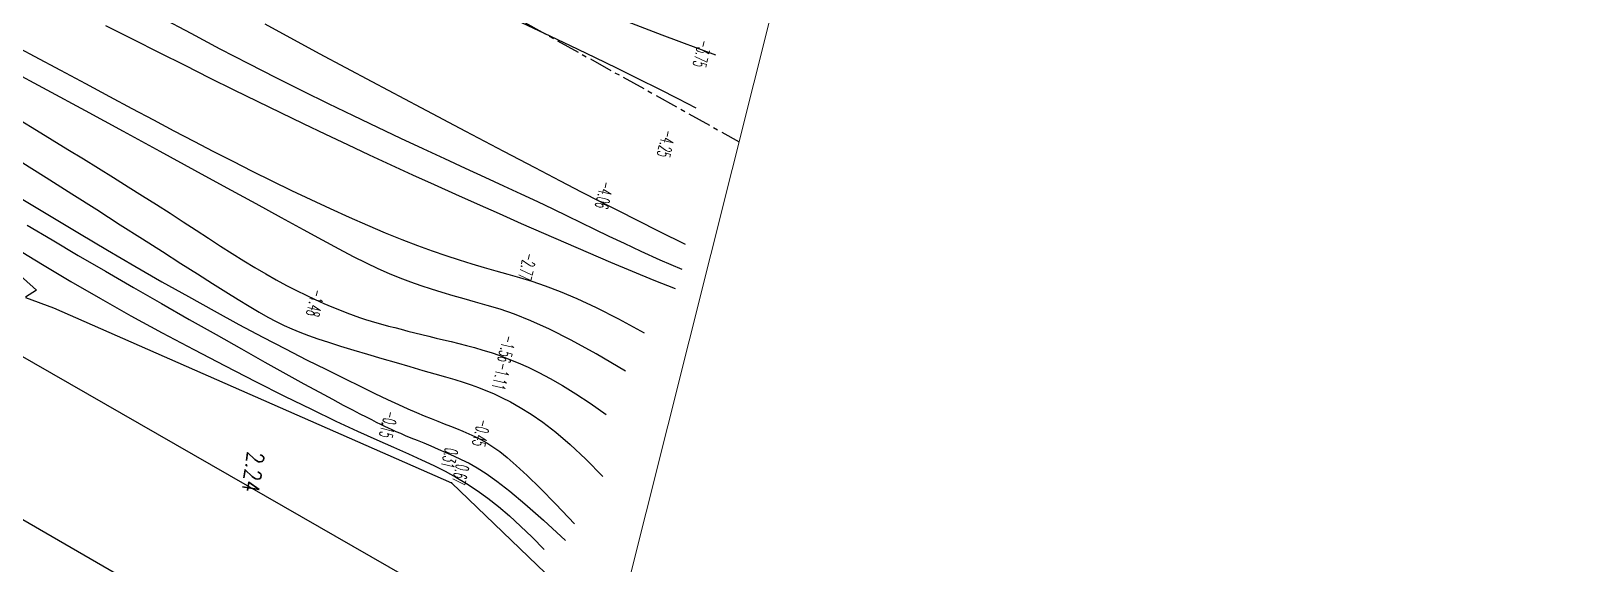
# Model space of a CAD drawing. Header units: metres. Extents: x 583412 to 583840, y 1186334 to 1187497.
# Drawn here: x 583674.3 to 583757.3, y 1186823.5 to 1186851.8 of the extents above; entities that cross this region are included whole.
import ezdxf
from ezdxf.enums import TextEntityAlignment as Align

# ---------------------------------------------------------------- set-up
doc = ezdxf.new("R2010")
doc.units = ezdxf.units.M
doc.header["$MEASUREMENT"] = 0
doc.linetypes.add('CENTER', pattern=[2, 1.25, -0.25, 0.25, -0.25])
doc.layers.get('Defpoints').update_dxf_attribs({"color": 9, "lineweight": 0})
for name, color, linetype in [('$For$Printing$', 7, 'Continuous'), ('1111DONG MUC', 2, 'Continuous'), ('Docao', 22, 'Continuous'), ('KS.leduongnhua', 4, 'Continuous'), ('KS_muong ao', 4, 'TALUYPHAI-KHKS'), ('nhip cau', 180, 'Continuous'), ('Timluong', 1, 'CENTER')]:
    doc.layers.add(name, color=color, linetype=linetype)
doc.styles.add('ChuSo', font='vnsimple.shx')
doc.linetypes.add('TALUYPHAI-KHKS', pattern='A,5,[130,ltypeshp,S=5,R=0,X=0,Y=-5],10,[130,ltypeshp,S=5,R=0,X=0,Y=-5],10,[130,ltypeshp,S=10,R=0,X=0,Y=-10],5', length=30)
doc.linetypes.add('TALUYTRAI-KHKS', pattern='A,5,[130,ltypeshp,S=5,R=0,X=0,Y=5],10,[130,ltypeshp,S=5,R=0,X=0,Y=5],10,[130,ltypeshp,S=10,R=0,X=0,Y=10],5', length=30)

msp = doc.modelspace()

# ---------------------------------------------------------------- linework, layer by layer
at = {"layer": '$For$Printing$', "color": 252}
for p, q in [((583682.77, 1186851.677), (583681.166, 1186852.541)), ((583705.281, 1186852.59), (583707.832, 1186851.612)), ((583684.327, 1186850.854), (583682.77, 1186851.677)), ((583707.832, 1186851.612), (583710.678, 1186850.539)), ((583672.969, 1186851.25), (583674.416, 1186850.48)), ((583685.838, 1186850.071), (583684.327, 1186850.854)), ((583674.416, 1186850.48), (583675.82, 1186849.731)), ((583687.302, 1186849.325), (583685.838, 1186850.071)), ((583675.82, 1186849.731), (583677.162, 1186849.014)), ((583688.721, 1186848.615), (583687.302, 1186849.325)), ((583677.162, 1186849.014), (583678.428, 1186848.336)), ((583678.428, 1186848.336), (583679.625, 1186847.695)), ((583690.094, 1186847.94), (583688.721, 1186848.615)), ((583679.625, 1186847.695), (583680.765, 1186847.087)), ((583691.421, 1186847.296), (583690.094, 1186847.94)), ((583673.681, 1186847.063), (583674.542, 1186846.539)), ((583674.542, 1186846.539), (583675.384, 1186846.024)), ((583680.765, 1186847.087), (583681.86, 1186846.506)), ((583692.703, 1186846.683), (583691.421, 1186847.296)), ((583693.94, 1186846.099), (583692.703, 1186846.683)), ((583675.384, 1186846.024), (583676.217, 1186845.514)), ((583681.86, 1186846.506), (583682.921, 1186845.948)), ((583682.921, 1186845.948), (583683.96, 1186845.407)), ((583695.132, 1186845.541), (583693.94, 1186846.099)), ((583676.217, 1186845.514), (583677.038, 1186845.009)), ((583677.038, 1186845.009), (583677.848, 1186844.509)), ((583683.96, 1186845.407), (583684.989, 1186844.879)), ((583684.989, 1186844.879), (583686.02, 1186844.358)), ((583696.276, 1186845.009), (583695.132, 1186845.541)), ((583697.372, 1186844.503), (583696.276, 1186845.009)), ((583677.848, 1186844.509), (583678.643, 1186844.016)), ((583686.02, 1186844.358), (583687.062, 1186843.842)), ((583698.417, 1186844.022), (583697.372, 1186844.503)), ((583678.643, 1186844.016), (583679.423, 1186843.529)), ((583679.423, 1186843.529), (583680.186, 1186843.05)), ((583687.062, 1186843.842), (583688.108, 1186843.334)), ((583688.108, 1186843.334), (583689.15, 1186842.838)), ((583699.409, 1186843.564), (583698.417, 1186844.022)), ((583700.345, 1186843.131), (583699.409, 1186843.564)), ((583673.82, 1186842.844), (583675.331, 1186841.934)), ((583680.186, 1186843.05), (583680.931, 1186842.579)), ((583680.931, 1186842.579), (583681.654, 1186842.115)), ((583689.15, 1186842.838), (583690.179, 1186842.36)), ((583701.224, 1186842.72), (583700.345, 1186843.131)), ((583702.043, 1186842.331), (583701.224, 1186842.72)), ((583675.331, 1186841.934), (583676.832, 1186841.037)), ((583681.654, 1186842.115), (583682.357, 1186841.661)), ((583682.357, 1186841.661), (583683.038, 1186841.218)), ((583690.179, 1186842.36), (583691.186, 1186841.903)), ((583691.186, 1186841.903), (583692.162, 1186841.474)), ((583702.806, 1186841.962), (583702.043, 1186842.331)), ((583703.537, 1186841.605), (583702.806, 1186841.962)), ((583704.265, 1186841.248), (583703.537, 1186841.605)), ((583676.832, 1186841.037), (583678.317, 1186840.157)), ((583683.038, 1186841.218), (583683.699, 1186840.787)), ((583683.699, 1186840.787), (583684.341, 1186840.371)), ((583692.162, 1186841.474), (583693.098, 1186841.077)), ((583693.098, 1186841.077), (583693.985, 1186840.716)), ((583705.021, 1186840.882), (583704.265, 1186841.248)), ((583705.832, 1186840.496), (583705.021, 1186840.882)), ((583673.41, 1186840.27), (583674.869, 1186839.378)), ((583678.317, 1186840.157), (583679.782, 1186839.3)), ((583684.341, 1186840.371), (583684.966, 1186839.971)), ((583684.966, 1186839.971), (583685.573, 1186839.589)), ((583693.985, 1186840.716), (583694.817, 1186840.396)), ((583694.817, 1186840.396), (583695.599, 1186840.112)), ((583695.599, 1186840.112), (583696.337, 1186839.859)), ((583706.729, 1186840.079), (583705.832, 1186840.496)), ((583707.742, 1186839.622), (583706.729, 1186840.079)), ((583674.869, 1186839.378), (583676.377, 1186838.481)), ((583679.782, 1186839.3), (583681.22, 1186838.472)), ((583685.573, 1186839.589), (583686.165, 1186839.227)), ((583686.165, 1186839.227), (583686.742, 1186838.886)), ((583696.337, 1186839.859), (583697.039, 1186839.632)), ((583697.039, 1186839.632), (583697.711, 1186839.425)), ((583697.711, 1186839.425), (583698.362, 1186839.234)), ((583698.362, 1186839.234), (583698.998, 1186839.053)), ((583708.9, 1186839.114), (583707.742, 1186839.622)), ((583676.377, 1186838.481), (583677.944, 1186837.575)), ((583681.22, 1186838.472), (583682.627, 1186837.676)), ((583686.742, 1186838.886), (583687.305, 1186838.569)), ((583687.305, 1186838.569), (583687.852, 1186838.275)), ((583687.852, 1186838.275), (583688.381, 1186838.003)), ((583698.998, 1186839.053), (583699.626, 1186838.877)), ((583699.626, 1186838.877), (583700.257, 1186838.698)), ((583700.257, 1186838.698), (583700.913, 1186838.498)), ((583700.913, 1186838.498), (583701.623, 1186838.258)), ((583701.623, 1186838.258), (583702.411, 1186837.958)), ((583677.944, 1186837.575), (583679.572, 1186836.661)), ((583682.627, 1186837.676), (583683.995, 1186836.919)), ((583688.381, 1186838.003), (583688.89, 1186837.753)), ((583688.89, 1186837.753), (583689.376, 1186837.525)), ((583689.376, 1186837.525), (583689.838, 1186837.319)), ((583702.411, 1186837.958), (583703.305, 1186837.576)), ((583703.305, 1186837.576), (583704.331, 1186837.094)), ((583679.572, 1186836.661), (583681.24, 1186835.75)), ((583683.995, 1186836.919), (583685.318, 1186836.202)), ((583689.838, 1186837.319), (583690.272, 1186837.132)), ((583690.272, 1186837.132), (583690.678, 1186836.966)), ((583690.678, 1186836.966), (583691.054, 1186836.819)), ((583691.054, 1186836.819), (583691.404, 1186836.689)), ((583691.404, 1186836.689), (583691.735, 1186836.573)), ((583691.735, 1186836.573), (583692.051, 1186836.468)), ((583704.331, 1186837.094), (583705.516, 1186836.492)), ((583681.24, 1186835.75), (583682.919, 1186834.854)), ((583685.318, 1186836.202), (583686.585, 1186835.528)), ((583692.051, 1186836.468), (583692.359, 1186836.373)), ((583692.359, 1186836.373), (583692.663, 1186836.283)), ((583692.663, 1186836.283), (583692.971, 1186836.197)), ((583692.971, 1186836.197), (583693.287, 1186836.112)), ((583693.287, 1186836.112), (583693.616, 1186836.025)), ((583693.616, 1186836.025), (583693.958, 1186835.937)), ((583693.958, 1186835.937), (583694.312, 1186835.847)), ((583694.312, 1186835.847), (583694.676, 1186835.755)), ((583694.676, 1186835.755), (583695.05, 1186835.662)), ((583705.516, 1186836.492), (583706.886, 1186835.748)), ((583686.585, 1186835.528), (583687.79, 1186834.9)), ((583695.05, 1186835.662), (583695.432, 1186835.569)), ((583695.432, 1186835.569), (583695.82, 1186835.474)), ((583695.82, 1186835.474), (583696.214, 1186835.379)), ((583696.214, 1186835.379), (583696.613, 1186835.282)), ((583696.613, 1186835.282), (583697.018, 1186835.183)), ((583697.018, 1186835.183), (583697.432, 1186835.077)), ((583697.432, 1186835.077), (583697.855, 1186834.962)), ((583697.855, 1186834.962), (583698.291, 1186834.836)), ((583682.919, 1186834.854), (583684.58, 1186833.985)), ((583687.79, 1186834.9), (583688.922, 1186834.32)), ((583688.922, 1186834.32), (583689.973, 1186833.791)), ((583698.291, 1186834.836), (583698.74, 1186834.695)), ((583698.74, 1186834.695), (583699.204, 1186834.536)), ((583699.204, 1186834.536), (583699.687, 1186834.357)), ((583699.687, 1186834.357), (583700.189, 1186834.154)), ((583700.189, 1186834.154), (583700.719, 1186833.92)), ((583684.58, 1186833.985), (583686.195, 1186833.158)), ((583689.973, 1186833.791), (583690.935, 1186833.313)), ((583690.935, 1186833.313), (583691.798, 1186832.891)), ((583700.719, 1186833.92), (583701.282, 1186833.647)), ((583701.282, 1186833.647), (583701.886, 1186833.327)), ((583701.886, 1186833.327), (583702.539, 1186832.951)), ((583686.195, 1186833.158), (583687.736, 1186832.385)), ((583691.798, 1186832.891), (583692.557, 1186832.525)), ((583692.557, 1186832.525), (583693.222, 1186832.21)), ((583702.539, 1186832.951), (583703.247, 1186832.512)), ((583703.247, 1186832.512), (583704.018, 1186832.002)), ((583687.736, 1186832.385), (583689.175, 1186831.679)), ((583689.175, 1186831.679), (583690.481, 1186831.053)), ((583693.222, 1186832.21), (583693.805, 1186831.94)), ((583693.805, 1186831.94), (583694.316, 1186831.708)), ((583694.316, 1186831.708), (583694.77, 1186831.509)), ((583704.018, 1186832.002), (583704.86, 1186831.412)), ((583690.481, 1186831.053), (583691.636, 1186830.515)), ((583694.77, 1186831.509), (583695.178, 1186831.336)), ((583695.178, 1186831.336), (583695.551, 1186831.182)), ((583695.551, 1186831.182), (583695.904, 1186831.042)), ((583695.904, 1186831.042), (583696.245, 1186830.91)), ((583696.245, 1186830.91), (583696.579, 1186830.782)), ((583696.579, 1186830.782), (583696.906, 1186830.653)), ((583691.636, 1186830.515), (583692.651, 1186830.054)), ((583692.651, 1186830.054), (583693.544, 1186829.657)), ((583696.906, 1186830.653), (583697.229, 1186830.521)), ((583697.229, 1186830.521), (583697.549, 1186830.383)), ((583697.549, 1186830.383), (583697.869, 1186830.233)), ((583697.869, 1186830.233), (583698.189, 1186830.07)), ((583698.189, 1186830.07), (583698.511, 1186829.889)), ((583693.544, 1186829.657), (583694.335, 1186829.306)), ((583694.335, 1186829.306), (583695.043, 1186828.988)), ((583698.511, 1186829.889), (583698.84, 1186829.684)), ((583698.84, 1186829.684), (583699.196, 1186829.432)), ((583699.196, 1186829.432), (583699.602, 1186829.11)), ((583699.602, 1186829.11), (583700.081, 1186828.693)), ((583695.043, 1186828.988), (583695.687, 1186828.686)), ((583695.687, 1186828.686), (583696.287, 1186828.386)), ((583696.287, 1186828.386), (583696.862, 1186828.073)), ((583700.081, 1186828.693), (583700.655, 1186828.156)), ((583696.862, 1186828.073), (583697.428, 1186827.733)), ((583697.428, 1186827.733), (583697.992, 1186827.36)), ((583700.655, 1186828.156), (583701.348, 1186827.475)), ((583701.348, 1186827.475), (583702.182, 1186826.624)), ((583697.992, 1186827.36), (583698.557, 1186826.95)), ((583698.557, 1186826.95), (583699.129, 1186826.5)), ((583702.182, 1186826.624), (583703.181, 1186825.579)), ((583699.129, 1186826.5), (583699.711, 1186826.005)), ((583699.711, 1186826.005), (583700.307, 1186825.462)), ((583700.307, 1186825.462), (583700.92, 1186824.866)), ((583700.92, 1186824.866), (583701.556, 1186824.214))]:
    msp.add_line(p, q, dxfattribs=at)
at = {"layer": '$For$Printing$', "color": 40}
for p, q in [((583700.088, 1186852.398), (583701.561, 1186851.7)), ((583678.223, 1186852.104), (583679.67, 1186851.374)), ((583689.608, 1186850.605), (583686.709, 1186852.17)), ((583701.561, 1186851.7), (583702.94, 1186851.042)), ((583679.67, 1186851.374), (583681.072, 1186850.67)), ((583702.94, 1186851.042), (583704.234, 1186850.421)), ((583681.072, 1186850.67), (583682.431, 1186849.988)), ((583682.431, 1186849.988), (583683.753, 1186849.329)), ((583692.404, 1186849.11), (583689.608, 1186850.605)), ((583704.234, 1186850.421), (583705.448, 1186849.832)), ((583675.114, 1186848.665), (583673.072, 1186849.765)), ((583683.753, 1186849.329), (583685.04, 1186848.69)), ((583695.022, 1186847.719), (583692.404, 1186849.11)), ((583705.448, 1186849.832), (583706.589, 1186849.271)), ((583706.589, 1186849.271), (583707.664, 1186848.734)), ((583677.159, 1186847.558), (583675.114, 1186848.665)), ((583685.04, 1186848.69), (583686.297, 1186848.071)), ((583707.664, 1186848.734), (583708.679, 1186848.218)), ((583708.679, 1186848.218), (583709.642, 1186847.718)), ((583679.173, 1186846.464), (583677.159, 1186847.558)), ((583686.297, 1186848.071), (583687.527, 1186847.471)), ((583687.527, 1186847.471), (583688.734, 1186846.887)), ((583697.387, 1186846.47), (583695.022, 1186847.719)), ((583688.734, 1186846.887), (583689.922, 1186846.319)), ((583681.122, 1186845.402), (583679.173, 1186846.464)), ((583689.922, 1186846.319), (583691.095, 1186845.765)), ((583691.095, 1186845.765), (583692.255, 1186845.224)), ((583699.423, 1186845.399), (583697.387, 1186846.47)), ((583673.674, 1186844.892), (583675.066, 1186844.015)), ((583682.971, 1186844.393), (583681.122, 1186845.402)), ((583692.255, 1186845.224), (583693.408, 1186844.692)), ((583701.083, 1186844.528), (583699.423, 1186845.399)), ((583684.685, 1186843.455), (583682.971, 1186844.393)), ((583693.408, 1186844.692), (583694.555, 1186844.167)), ((583694.555, 1186844.167), (583695.702, 1186843.648)), ((583702.431, 1186843.824), (583701.083, 1186844.528)), ((583675.066, 1186844.015), (583676.431, 1186843.149)), ((583686.23, 1186842.609), (583684.685, 1186843.455)), ((583695.702, 1186843.648), (583696.851, 1186843.131)), ((583703.558, 1186843.24), (583702.431, 1186843.824)), ((583704.555, 1186842.727), (583703.558, 1186843.24)), ((583676.431, 1186843.149), (583677.751, 1186842.308)), ((583687.581, 1186841.868), (583686.23, 1186842.609)), ((583696.851, 1186843.131), (583698.006, 1186842.615)), ((583698.006, 1186842.615), (583699.171, 1186842.096)), ((583705.515, 1186842.239), (583704.555, 1186842.727)), ((583677.751, 1186842.308), (583679.006, 1186841.506)), ((583688.752, 1186841.228), (583687.581, 1186841.868)), ((583699.171, 1186842.096), (583700.347, 1186841.574)), ((583700.347, 1186841.574), (583701.532, 1186841.051)), ((583706.529, 1186841.729), (583705.515, 1186842.239)), ((583707.688, 1186841.149), (583706.529, 1186841.729)), ((583674.05, 1186841.482), (583675.376, 1186840.691)), ((583679.006, 1186841.506), (583680.178, 1186840.756)), ((583680.178, 1186840.756), (583681.25, 1186840.07)), ((583689.767, 1186840.677), (583688.752, 1186841.228)), ((583701.532, 1186841.051), (583702.72, 1186840.532)), ((583709.084, 1186840.452), (583707.688, 1186841.149)), ((583675.376, 1186840.691), (583676.766, 1186839.871)), ((583681.25, 1186840.07), (583682.225, 1186839.447)), ((583690.649, 1186840.205), (583689.767, 1186840.677)), ((583691.423, 1186839.802), (583690.649, 1186840.205)), ((583702.72, 1186840.532), (583703.907, 1186840.019)), ((583703.907, 1186840.019), (583705.087, 1186839.517)), ((583676.766, 1186839.871), (583678.215, 1186839.025)), ((583682.225, 1186839.447), (583683.109, 1186838.883)), ((583692.111, 1186839.456), (583691.423, 1186839.802)), ((583692.738, 1186839.157), (583692.111, 1186839.456)), ((583693.327, 1186838.895), (583692.738, 1186839.157)), ((583705.087, 1186839.517), (583706.256, 1186839.029)), ((583678.215, 1186839.025), (583679.701, 1186838.164)), ((583683.109, 1186838.883), (583683.909, 1186838.377)), ((583683.909, 1186838.377), (583684.63, 1186837.924)), ((583693.898, 1186838.659), (583693.327, 1186838.895)), ((583694.461, 1186838.445), (583693.898, 1186838.659)), ((583695.018, 1186838.249), (583694.461, 1186838.445)), ((583695.576, 1186838.066), (583695.018, 1186838.249)), ((583706.256, 1186839.029), (583707.409, 1186838.56)), ((583707.409, 1186838.56), (583708.541, 1186838.113)), ((583679.701, 1186838.164), (583681.196, 1186837.306)), ((583684.63, 1186837.924), (583685.28, 1186837.522)), ((583685.28, 1186837.522), (583685.864, 1186837.168)), ((583696.139, 1186837.893), (583695.576, 1186838.066)), ((583696.712, 1186837.725), (583696.139, 1186837.893)), ((583697.299, 1186837.559), (583696.712, 1186837.725)), ((583697.905, 1186837.39), (583697.299, 1186837.559)), ((583681.196, 1186837.306), (583682.671, 1186836.464)), ((583685.864, 1186837.168), (583686.389, 1186836.858)), ((583686.389, 1186836.858), (583686.863, 1186836.59)), ((583686.863, 1186836.59), (583687.301, 1186836.355)), ((583698.538, 1186837.212), (583697.905, 1186837.39)), ((583699.223, 1186837.002), (583698.538, 1186837.212)), ((583699.984, 1186836.736), (583699.223, 1186837.002)), ((583700.85, 1186836.39), (583699.984, 1186836.736)), ((583682.671, 1186836.464), (583684.099, 1186835.654)), ((583687.301, 1186836.355), (583687.719, 1186836.147)), ((583687.719, 1186836.147), (583688.133, 1186835.959)), ((583688.133, 1186835.959), (583688.561, 1186835.782)), ((583688.561, 1186835.782), (583689.018, 1186835.61)), ((583701.847, 1186835.94), (583700.85, 1186836.39)), ((583703.001, 1186835.36), (583701.847, 1186835.94)), ((583684.099, 1186835.654), (583685.451, 1186834.892)), ((583689.018, 1186835.61), (583689.522, 1186835.435)), ((583689.522, 1186835.435), (583690.088, 1186835.25)), ((583690.088, 1186835.25), (583690.727, 1186835.048)), ((583690.727, 1186835.048), (583691.426, 1186834.835)), ((583704.339, 1186834.627), (583703.001, 1186835.36)), ((583685.451, 1186834.892), (583686.7, 1186834.192)), ((583686.7, 1186834.192), (583687.817, 1186833.571)), ((583691.426, 1186834.835), (583692.165, 1186834.613)), ((583692.165, 1186834.613), (583692.922, 1186834.389)), ((583692.922, 1186834.389), (583693.68, 1186834.167)), ((583693.68, 1186834.167), (583694.417, 1186833.954)), ((583705.888, 1186833.716), (583704.339, 1186834.627)), ((583687.817, 1186833.571), (583688.781, 1186833.038)), ((583694.417, 1186833.954), (583695.114, 1186833.752)), ((583695.114, 1186833.752), (583695.751, 1186833.569)), ((583695.751, 1186833.569), (583696.314, 1186833.407)), ((583696.314, 1186833.407), (583696.812, 1186833.26)), ((583696.812, 1186833.26), (583697.261, 1186833.122)), ((583688.781, 1186833.038), (583689.602, 1186832.59)), ((583689.602, 1186832.59), (583690.294, 1186832.216)), ((583697.261, 1186833.122), (583697.676, 1186832.986)), ((583697.676, 1186832.986), (583698.072, 1186832.843)), ((583698.072, 1186832.843), (583698.464, 1186832.688)), ((583698.464, 1186832.688), (583698.869, 1186832.513)), ((583698.869, 1186832.513), (583699.3, 1186832.31)), ((583690.294, 1186832.216), (583690.873, 1186831.907)), ((583690.873, 1186831.907), (583691.355, 1186831.653)), ((583691.355, 1186831.653), (583691.756, 1186831.445)), ((583699.3, 1186832.31), (583699.773, 1186832.072)), ((583699.773, 1186832.072), (583700.292, 1186831.783)), ((583700.292, 1186831.783), (583700.865, 1186831.428)), ((583691.756, 1186831.445), (583692.092, 1186831.274)), ((583692.092, 1186831.274), (583692.377, 1186831.129)), ((583692.377, 1186831.129), (583692.627, 1186831.003)), ((583692.627, 1186831.003), (583692.851, 1186830.891)), ((583692.851, 1186830.891), (583693.06, 1186830.788)), ((583693.06, 1186830.788), (583693.261, 1186830.692)), ((583700.865, 1186831.428), (583701.494, 1186830.991)), ((583701.494, 1186830.991), (583702.186, 1186830.455)), ((583693.261, 1186830.692), (583693.463, 1186830.598)), ((583693.463, 1186830.598), (583693.677, 1186830.502)), ((583693.677, 1186830.502), (583693.91, 1186830.401)), ((583693.91, 1186830.401), (583694.171, 1186830.291)), ((583694.171, 1186830.291), (583694.468, 1186830.169)), ((583694.468, 1186830.169), (583694.798, 1186830.035)), ((583694.798, 1186830.035), (583695.154, 1186829.889)), ((583702.186, 1186830.455), (583702.944, 1186829.805)), ((583695.154, 1186829.889), (583695.532, 1186829.732)), ((583695.532, 1186829.732), (583695.926, 1186829.565)), ((583695.926, 1186829.565), (583696.331, 1186829.389)), ((583696.331, 1186829.389), (583696.742, 1186829.204)), ((583696.742, 1186829.204), (583697.153, 1186829.011)), ((583702.944, 1186829.805), (583703.775, 1186829.024)), ((583697.153, 1186829.011), (583697.564, 1186828.805)), ((583697.564, 1186828.805), (583697.999, 1186828.563)), ((583697.999, 1186828.563), (583698.485, 1186828.255)), ((583703.775, 1186829.024), (583704.683, 1186828.096)), ((583698.485, 1186828.255), (583699.052, 1186827.852)), ((583699.052, 1186827.852), (583699.728, 1186827.324)), ((583699.728, 1186827.324), (583700.541, 1186826.642)), ((583700.541, 1186826.642), (583701.52, 1186825.778)), ((583701.52, 1186825.778), (583702.694, 1186824.701))]:
    msp.add_line(p, q, dxfattribs=at)
at = {"layer": '1111DONG MUC'}
for p in [(583692.944, 1186830.946, -0.15), (583696.634, 1186827.759, 1.305)]:
    msp.add_point(p, dxfattribs=at)
at = {"layer": 'Defpoints', "color": 6}
msp.add_line((583840.375, 1187358.249), (583583.588, 1186333.954), dxfattribs=at)
at = {"layer": 'KS.leduongnhua', "color": 2}
for p, q in [((583702.712, 1186809.128, 1.679), (583633.12, 1186849.252, 1.679)), ((583648.15, 1186849.195, 1.768), (583704.635, 1186816.8, 1.768))]:
    msp.add_line(p, q, dxfattribs=at)
at = {"layer": 'KS_muong ao', "color": 125, "linetype": 'TALUYTRAI-KHKS', "ltscale": 0.03}
for p, q in [((583673.963, 1186837.626, 1.334), (583675.442, 1186837.08, 1.334)), ((583675.442, 1186837.08, 1.334), (583696.634, 1186827.759, 1.334)), ((583696.634, 1186827.759, 1.334), (583705.302, 1186819.457, 1.334))]:
    msp.add_line(p, q, dxfattribs=at)
at = {"layer": 'nhip cau', "color": 0}
for p, q in [((583672.082, 1186840.211, 2.454), (583674.545, 1186838.028, 2.454)), ((583674.545, 1186838.028, 2.454), (583673.956, 1186837.652, 2.454))]:
    msp.add_line(p, q, dxfattribs=at)
at = {"layer": 'Timluong'}
msp.add_line((583530.971, 1186946.539), (583711.937, 1186845.924), dxfattribs=at)

# ---------------------------------------------------------------- texts
at = {"layer": '1111DONG MUC', "style": 'ChuSo', "width": 0.5}
for s, p in [('-3.75', (583709.63, 1186850.675, -3.75)), ('-4.25', (583707.724, 1186845.886, -3.75)), ('-4.06', (583704.423, 1186843.154, -4.06)), ('-2.77', (583700.335, 1186839.346, -2.77)), ('-1.48', (583689.055, 1186837.412, -1.48)), ('-1.56', (583699.232, 1186834.963, -2.77)), ('-1.11', (583698.94, 1186833.513, -2.77)), ('-0.15', (583692.944, 1186830.946, -0.15)), ('-0.45', (583697.882, 1186830.497, -2.77)), ('0.31', (583696.187, 1186829.161, -2.77)), ('0.67', (583696.778, 1186828.292, -2.77))]:
    msp.add_text(s, height=0.7, rotation=256.53544, dxfattribs=at).set_placement(p, align=Align.CENTER)
at = {"layer": 'Docao', "color": 3, "style": 'ChuSo', "width": 0.8}
msp.add_text('2.24', height=0.9, rotation=261.59629, dxfattribs=at).set_placement((583685.634, 1186828.403, 2.236), align=Align.CENTER)

doc.saveas('drawing.dxf')
